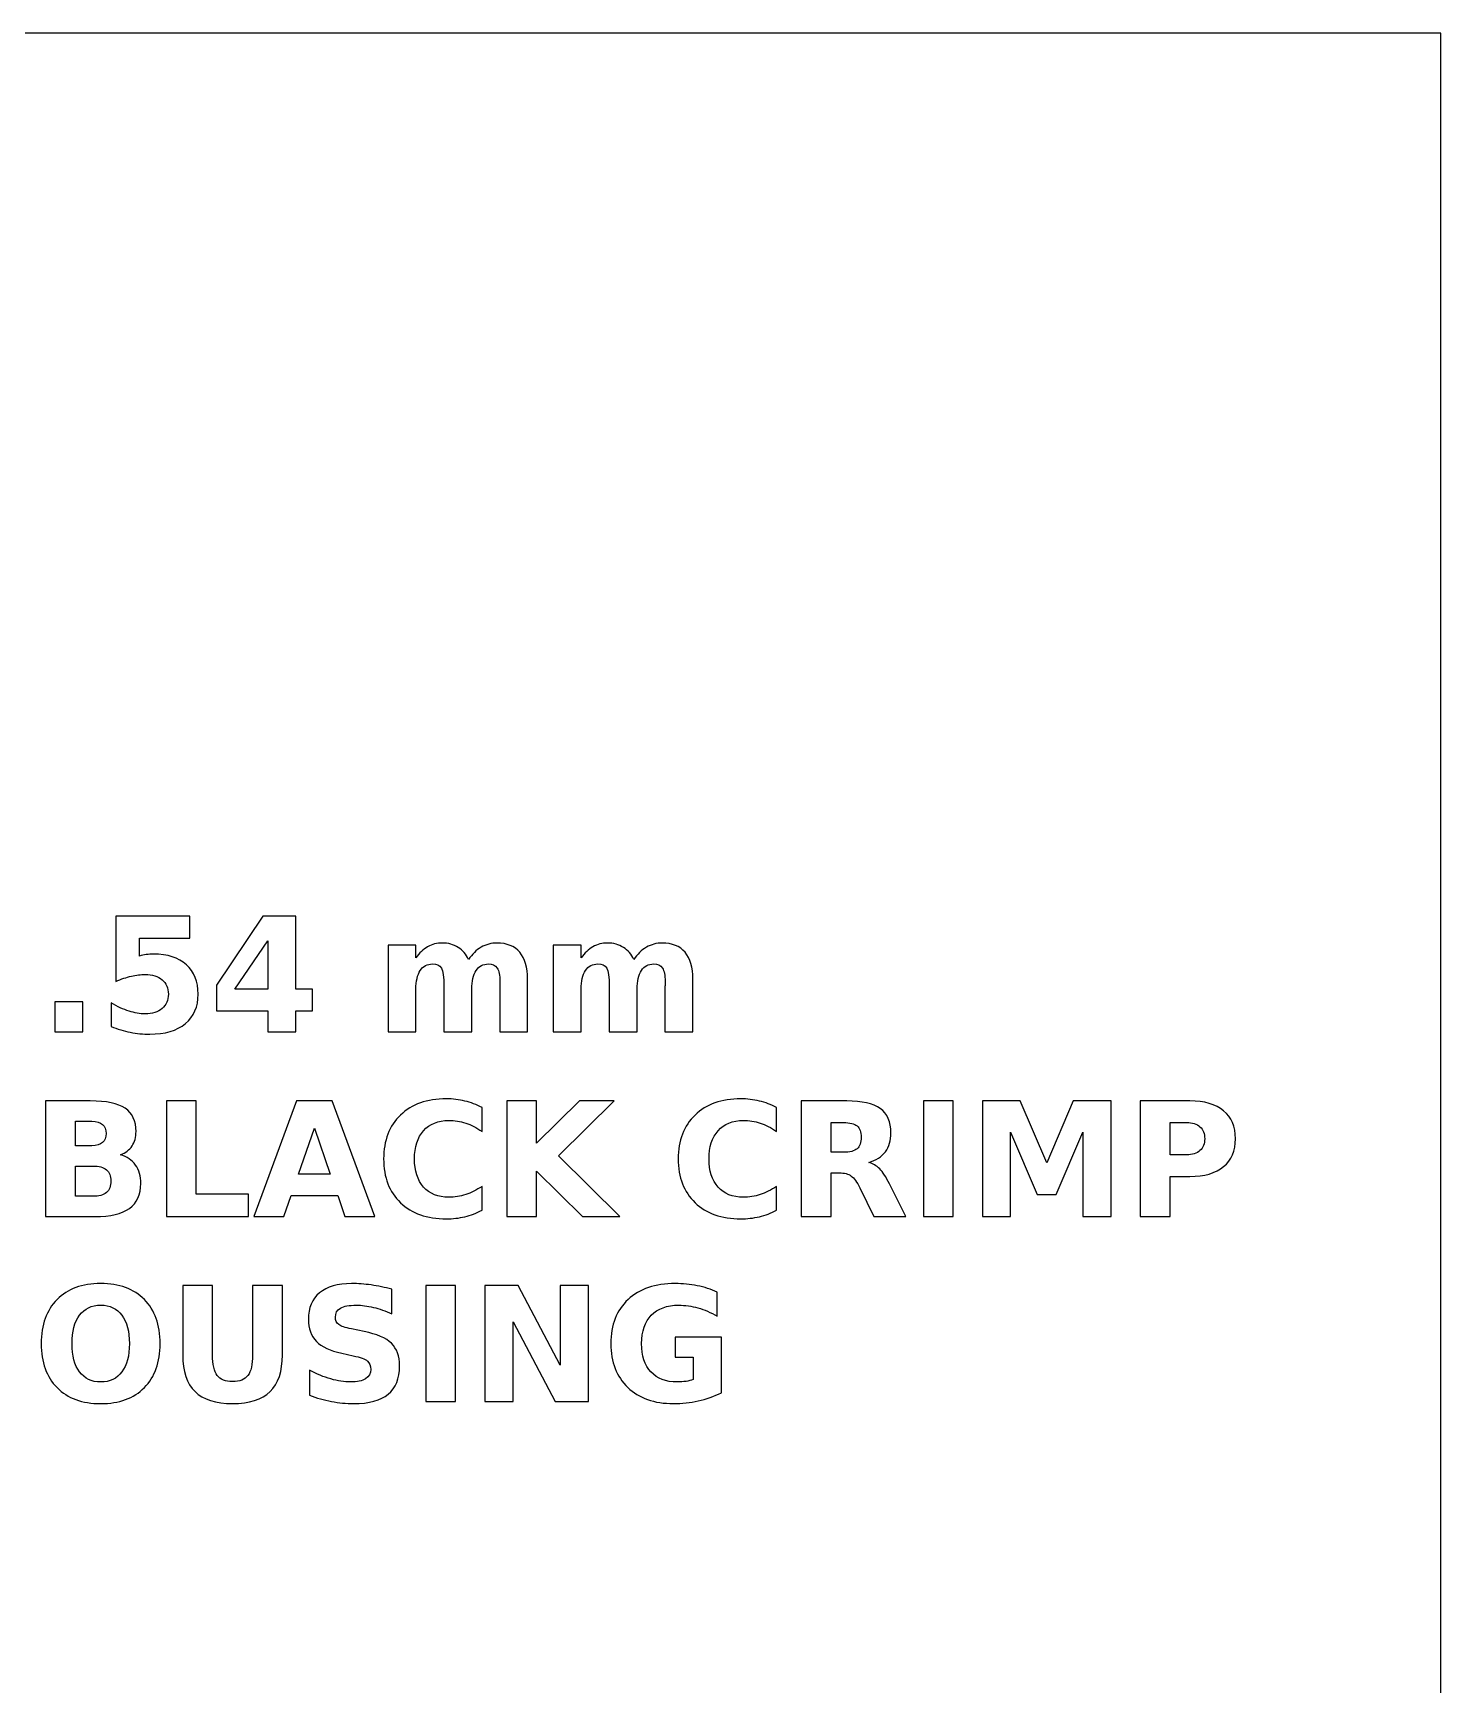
# Model space of a CAD drawing. Header units: centimetres. Extents: x -11.5 to -9.5, y -19.9 to -7.8.
# Drawn here: x -10.752 to -9.5, y -9.319 to -7.85 of the extents above; entities that cross this region are included whole.
import ezdxf

# ---------------------------------------------------------------- set-up
doc = ezdxf.new("R2010")
doc.units = ezdxf.units.CM
doc.header["$MEASUREMENT"] = 0
doc.layers.add('Layer 1', color=7, linetype='Continuous')

msp = doc.modelspace()

# ---------------------------------------------------------------- linework, layer by layer
at = {"layer": 'Layer 1', "color": 7}
msp.add_lwpolyline([(-11.5, -19.85), (-9.5, -19.85), (-9.5, -7.85), (-11.5, -7.85), (-11.5, -19.85)], close=True, dxfattribs=at)
at = {"layer": 'Layer 1', "color": 250}
for points, knots in [([(-10.67894, -8.63535), (-10.67894, -8.63535), (-10.613, -8.63535), (-10.613, -8.63535), (-10.613, -8.63535), (-10.613, -8.63535), (-10.613, -8.65485), (-10.613, -8.65485), (-10.613, -8.65485), (-10.613, -8.65485), (-10.6578, -8.65485), (-10.6578, -8.65485), (-10.6578, -8.65485), (-10.6578, -8.65485), (-10.6578, -8.67077), (-10.6578, -8.67077), (-10.6578, -8.67077), (-10.65578, -8.67023), (-10.65375, -8.66981), (-10.65171, -8.6695), (-10.65171, -8.6695), (-10.64966, -8.66919), (-10.64752, -8.66905), (-10.64533, -8.66905), (-10.64533, -8.66905), (-10.63278, -8.66905), (-10.62302, -8.67218), (-10.61603, -8.67846), (-10.61603, -8.67846), (-10.60905, -8.68472), (-10.60557, -8.69346), (-10.60557, -8.70466), (-10.60557, -8.70466), (-10.60557, -8.71578), (-10.60938, -8.72449), (-10.61697, -8.73079), (-10.61697, -8.73079), (-10.62457, -8.73707), (-10.63513, -8.74022), (-10.64863, -8.74022), (-10.64863, -8.74022), (-10.65446, -8.74022), (-10.66025, -8.73965), (-10.66596, -8.73853), (-10.66596, -8.73853), (-10.67168, -8.7374), (-10.67737, -8.7357), (-10.68301, -8.7334), (-10.68301, -8.7334), (-10.68301, -8.7334), (-10.68301, -8.71251), (-10.68301, -8.71251), (-10.68301, -8.71251), (-10.67741, -8.71574), (-10.6721, -8.71814), (-10.66707, -8.71973), (-10.66707, -8.71973), (-10.66203, -8.72136), (-10.65728, -8.72216), (-10.65284, -8.72216), (-10.65284, -8.72216), (-10.64639, -8.72216), (-10.64134, -8.72058), (-10.63764, -8.71743), (-10.63764, -8.71743), (-10.63395, -8.7143), (-10.63209, -8.71005), (-10.63209, -8.70466), (-10.63209, -8.70466), (-10.63209, -8.69925), (-10.63395, -8.69499), (-10.63764, -8.69187), (-10.63764, -8.69187), (-10.64134, -8.68874), (-10.64639, -8.68719), (-10.65284, -8.68719), (-10.65284, -8.68719), (-10.65665, -8.68719), (-10.66072, -8.68768), (-10.66502, -8.68867), (-10.66502, -8.68867), (-10.66935, -8.68965), (-10.67398, -8.69118), (-10.67894, -8.69325), (-10.67894, -8.69325), (-10.67894, -8.69325), (-10.67894, -8.63535), (-10.67894, -8.63535)], [0, 0, 0, 0, 0.0454545, 0.0454545, 0.0454545, 0.0454545, 0.0909091, 0.0909091, 0.0909091, 0.0909091, 0.1363636, 0.1363636, 0.1363636, 0.1363636, 0.1818182, 0.1818182, 0.1818182, 0.1818182, 0.2272727, 0.2272727, 0.2272727, 0.2272727, 0.2727273, 0.2727273, 0.2727273, 0.2727273, 0.3181818, 0.3181818, 0.3181818, 0.3181818, 0.3636364, 0.3636364, 0.3636364, 0.3636364, 0.4090909, 0.4090909, 0.4090909, 0.4090909, 0.4545455, 0.4545455, 0.4545455, 0.4545455, 0.5, 0.5, 0.5, 0.5, 0.5454545, 0.5454545, 0.5454545, 0.5454545, 0.5909091, 0.5909091, 0.5909091, 0.5909091, 0.6363636, 0.6363636, 0.6363636, 0.6363636, 0.6818182, 0.6818182, 0.6818182, 0.6818182, 0.7272727, 0.7272727, 0.7272727, 0.7272727, 0.7727273, 0.7727273, 0.7727273, 0.7727273, 0.8181818, 0.8181818, 0.8181818, 0.8181818, 0.8636364, 0.8636364, 0.8636364, 0.8636364, 0.9090909, 0.9090909, 0.9090909, 0.9090909, 0.9545455, 0.9545455, 0.9545455, 0.9545455, 1, 1, 1, 1]), ([(-10.54816, -8.63535), (-10.54816, -8.63535), (-10.51866, -8.63535), (-10.51866, -8.63535), (-10.51866, -8.63535), (-10.51866, -8.63535), (-10.51866, -8.70026), (-10.51866, -8.70026), (-10.51866, -8.70026), (-10.51866, -8.70026), (-10.50399, -8.70026), (-10.50399, -8.70026), (-10.50399, -8.70026), (-10.50399, -8.70026), (-10.50399, -8.71948), (-10.50399, -8.71948), (-10.50399, -8.71948), (-10.50399, -8.71948), (-10.51866, -8.71948), (-10.51866, -8.71948), (-10.51866, -8.71948), (-10.51866, -8.71948), (-10.51866, -8.73822), (-10.51866, -8.73822), (-10.51866, -8.73822), (-10.51866, -8.73822), (-10.54373, -8.73822), (-10.54373, -8.73822), (-10.54373, -8.73822), (-10.54373, -8.73822), (-10.54373, -8.71948), (-10.54373, -8.71948), (-10.54373, -8.71948), (-10.54373, -8.71948), (-10.58936, -8.71948), (-10.58936, -8.71948), (-10.58936, -8.71948), (-10.58936, -8.71948), (-10.58936, -8.69673), (-10.58936, -8.69673), (-10.58936, -8.69673), (-10.58936, -8.69673), (-10.54816, -8.63535), (-10.54816, -8.63535)], [0, 0, 0, 0, 0.0909091, 0.0909091, 0.0909091, 0.0909091, 0.1818182, 0.1818182, 0.1818182, 0.1818182, 0.2727273, 0.2727273, 0.2727273, 0.2727273, 0.3636364, 0.3636364, 0.3636364, 0.3636364, 0.4545455, 0.4545455, 0.4545455, 0.4545455, 0.5454545, 0.5454545, 0.5454545, 0.5454545, 0.6363636, 0.6363636, 0.6363636, 0.6363636, 0.7272727, 0.7272727, 0.7272727, 0.7272727, 0.8181818, 0.8181818, 0.8181818, 0.8181818, 0.9090909, 0.9090909, 0.9090909, 0.9090909, 1, 1, 1, 1]), ([(-10.54373, -8.6572), (-10.54373, -8.6572), (-10.57283, -8.70026), (-10.57283, -8.70026), (-10.57283, -8.70026), (-10.57283, -8.70026), (-10.54373, -8.70026), (-10.54373, -8.70026), (-10.54373, -8.70026), (-10.54373, -8.70026), (-10.54373, -8.6572), (-10.54373, -8.6572)], [0, 0, 0, 0, 0.3333333, 0.3333333, 0.3333333, 0.3333333, 0.6666667, 0.6666667, 0.6666667, 0.6666667, 1, 1, 1, 1]), ([(-10.36502, -8.67387), (-10.36189, -8.6691), (-10.3582, -8.66545), (-10.35389, -8.66296), (-10.35389, -8.66296), (-10.34959, -8.66044), (-10.34489, -8.6592), (-10.33974, -8.6592), (-10.33974, -8.6592), (-10.33087, -8.6592), (-10.32412, -8.66193), (-10.31949, -8.66741), (-10.31949, -8.66741), (-10.31485, -8.67286), (-10.31252, -8.68081), (-10.31252, -8.69123), (-10.31252, -8.69123), (-10.31252, -8.69123), (-10.31252, -8.73822), (-10.31252, -8.73822), (-10.31252, -8.73822), (-10.31252, -8.73822), (-10.33734, -8.73822), (-10.33734, -8.73822), (-10.33734, -8.73822), (-10.33734, -8.73822), (-10.33734, -8.69798), (-10.33734, -8.69798), (-10.33734, -8.69798), (-10.33729, -8.69739), (-10.33727, -8.69678), (-10.33724, -8.69612), (-10.33724, -8.69612), (-10.33722, -8.69549), (-10.3372, -8.69457), (-10.3372, -8.69337), (-10.3372, -8.69337), (-10.3372, -8.68791), (-10.33799, -8.68394), (-10.33962, -8.68149), (-10.33962, -8.68149), (-10.34122, -8.67902), (-10.3438, -8.6778), (-10.34738, -8.6778), (-10.34738, -8.6778), (-10.35208, -8.6778), (-10.35568, -8.67973), (-10.35824, -8.68359), (-10.35824, -8.68359), (-10.36078, -8.68744), (-10.3621, -8.69302), (-10.3622, -8.70033), (-10.3622, -8.70033), (-10.3622, -8.70033), (-10.3622, -8.73822), (-10.3622, -8.73822), (-10.3622, -8.73822), (-10.3622, -8.73822), (-10.38701, -8.73822), (-10.38701, -8.73822), (-10.38701, -8.73822), (-10.38701, -8.73822), (-10.38701, -8.69798), (-10.38701, -8.69798), (-10.38701, -8.69798), (-10.38701, -8.68944), (-10.38774, -8.68394), (-10.38922, -8.68149), (-10.38922, -8.68149), (-10.39068, -8.67902), (-10.39329, -8.6778), (-10.39705, -8.6778), (-10.39705, -8.6778), (-10.4018, -8.6778), (-10.40545, -8.67975), (-10.40801, -8.68363), (-10.40801, -8.68363), (-10.41057, -8.68751), (-10.41187, -8.69304), (-10.41187, -8.70026), (-10.41187, -8.70026), (-10.41187, -8.70026), (-10.41187, -8.73822), (-10.41187, -8.73822), (-10.41187, -8.73822), (-10.41187, -8.73822), (-10.43668, -8.73822), (-10.43668, -8.73822), (-10.43668, -8.73822), (-10.43668, -8.73822), (-10.43668, -8.66106), (-10.43668, -8.66106), (-10.43668, -8.66106), (-10.43668, -8.66106), (-10.41187, -8.66106), (-10.41187, -8.66106), (-10.41187, -8.66106), (-10.41187, -8.66106), (-10.41187, -8.67237), (-10.41187, -8.67237), (-10.41187, -8.67237), (-10.40883, -8.66799), (-10.40535, -8.66473), (-10.40142, -8.66251), (-10.40142, -8.66251), (-10.3975, -8.6603), (-10.39317, -8.6592), (-10.38844, -8.6592), (-10.38844, -8.6592), (-10.38313, -8.6592), (-10.3784, -8.66049), (-10.37433, -8.66306), (-10.37433, -8.66306), (-10.37024, -8.66564), (-10.36713, -8.66924), (-10.36502, -8.67387)], [0, 0, 0, 0, 0.0344828, 0.0344828, 0.0344828, 0.0344828, 0.0689655, 0.0689655, 0.0689655, 0.0689655, 0.1034483, 0.1034483, 0.1034483, 0.1034483, 0.137931, 0.137931, 0.137931, 0.137931, 0.1724138, 0.1724138, 0.1724138, 0.1724138, 0.2068966, 0.2068966, 0.2068966, 0.2068966, 0.2413793, 0.2413793, 0.2413793, 0.2413793, 0.2758621, 0.2758621, 0.2758621, 0.2758621, 0.3103448, 0.3103448, 0.3103448, 0.3103448, 0.3448276, 0.3448276, 0.3448276, 0.3448276, 0.3793103, 0.3793103, 0.3793103, 0.3793103, 0.4137931, 0.4137931, 0.4137931, 0.4137931, 0.4482759, 0.4482759, 0.4482759, 0.4482759, 0.4827586, 0.4827586, 0.4827586, 0.4827586, 0.5172414, 0.5172414, 0.5172414, 0.5172414, 0.5517241, 0.5517241, 0.5517241, 0.5517241, 0.5862069, 0.5862069, 0.5862069, 0.5862069, 0.6206897, 0.6206897, 0.6206897, 0.6206897, 0.6551724, 0.6551724, 0.6551724, 0.6551724, 0.6896552, 0.6896552, 0.6896552, 0.6896552, 0.7241379, 0.7241379, 0.7241379, 0.7241379, 0.7586207, 0.7586207, 0.7586207, 0.7586207, 0.7931034, 0.7931034, 0.7931034, 0.7931034, 0.8275862, 0.8275862, 0.8275862, 0.8275862, 0.862069, 0.862069, 0.862069, 0.862069, 0.8965517, 0.8965517, 0.8965517, 0.8965517, 0.9310345, 0.9310345, 0.9310345, 0.9310345, 0.9655172, 0.9655172, 0.9655172, 0.9655172, 1, 1, 1, 1]), ([(-10.21798, -8.67387), (-10.21485, -8.6691), (-10.21116, -8.66545), (-10.20685, -8.66296), (-10.20685, -8.66296), (-10.20255, -8.66044), (-10.19785, -8.6592), (-10.1927, -8.6592), (-10.1927, -8.6592), (-10.18383, -8.6592), (-10.17708, -8.66193), (-10.17245, -8.66741), (-10.17245, -8.66741), (-10.16781, -8.67286), (-10.16548, -8.68081), (-10.16548, -8.69123), (-10.16548, -8.69123), (-10.16548, -8.69123), (-10.16548, -8.73822), (-10.16548, -8.73822), (-10.16548, -8.73822), (-10.16548, -8.73822), (-10.1903, -8.73822), (-10.1903, -8.73822), (-10.1903, -8.73822), (-10.1903, -8.73822), (-10.1903, -8.69798), (-10.1903, -8.69798), (-10.1903, -8.69798), (-10.19025, -8.69739), (-10.19023, -8.69678), (-10.1902, -8.69612), (-10.1902, -8.69612), (-10.19018, -8.69549), (-10.19016, -8.69457), (-10.19016, -8.69337), (-10.19016, -8.69337), (-10.19016, -8.68791), (-10.19095, -8.68394), (-10.19258, -8.68149), (-10.19258, -8.68149), (-10.19418, -8.67902), (-10.19676, -8.6778), (-10.20034, -8.6778), (-10.20034, -8.6778), (-10.20504, -8.6778), (-10.20864, -8.67973), (-10.2112, -8.68359), (-10.2112, -8.68359), (-10.21374, -8.68744), (-10.21506, -8.69302), (-10.21516, -8.70033), (-10.21516, -8.70033), (-10.21516, -8.70033), (-10.21516, -8.73822), (-10.21516, -8.73822), (-10.21516, -8.73822), (-10.21516, -8.73822), (-10.23997, -8.73822), (-10.23997, -8.73822), (-10.23997, -8.73822), (-10.23997, -8.73822), (-10.23997, -8.69798), (-10.23997, -8.69798), (-10.23997, -8.69798), (-10.23997, -8.68944), (-10.2407, -8.68394), (-10.24218, -8.68149), (-10.24218, -8.68149), (-10.24364, -8.67902), (-10.24625, -8.6778), (-10.25001, -8.6778), (-10.25001, -8.6778), (-10.25476, -8.6778), (-10.25841, -8.67975), (-10.26097, -8.68363), (-10.26097, -8.68363), (-10.26353, -8.68751), (-10.26483, -8.69304), (-10.26483, -8.70026), (-10.26483, -8.70026), (-10.26483, -8.70026), (-10.26483, -8.73822), (-10.26483, -8.73822), (-10.26483, -8.73822), (-10.26483, -8.73822), (-10.28964, -8.73822), (-10.28964, -8.73822), (-10.28964, -8.73822), (-10.28964, -8.73822), (-10.28964, -8.66106), (-10.28964, -8.66106), (-10.28964, -8.66106), (-10.28964, -8.66106), (-10.26483, -8.66106), (-10.26483, -8.66106), (-10.26483, -8.66106), (-10.26483, -8.66106), (-10.26483, -8.67237), (-10.26483, -8.67237), (-10.26483, -8.67237), (-10.26179, -8.66799), (-10.25831, -8.66473), (-10.25438, -8.66251), (-10.25438, -8.66251), (-10.25046, -8.6603), (-10.24613, -8.6592), (-10.2414, -8.6592), (-10.2414, -8.6592), (-10.23609, -8.6592), (-10.23136, -8.66049), (-10.22729, -8.66306), (-10.22729, -8.66306), (-10.2232, -8.66564), (-10.22009, -8.66924), (-10.21798, -8.67387)], [0, 0, 0, 0, 0.0344828, 0.0344828, 0.0344828, 0.0344828, 0.0689655, 0.0689655, 0.0689655, 0.0689655, 0.1034483, 0.1034483, 0.1034483, 0.1034483, 0.137931, 0.137931, 0.137931, 0.137931, 0.1724138, 0.1724138, 0.1724138, 0.1724138, 0.2068966, 0.2068966, 0.2068966, 0.2068966, 0.2413793, 0.2413793, 0.2413793, 0.2413793, 0.2758621, 0.2758621, 0.2758621, 0.2758621, 0.3103448, 0.3103448, 0.3103448, 0.3103448, 0.3448276, 0.3448276, 0.3448276, 0.3448276, 0.3793103, 0.3793103, 0.3793103, 0.3793103, 0.4137931, 0.4137931, 0.4137931, 0.4137931, 0.4482759, 0.4482759, 0.4482759, 0.4482759, 0.4827586, 0.4827586, 0.4827586, 0.4827586, 0.5172414, 0.5172414, 0.5172414, 0.5172414, 0.5517241, 0.5517241, 0.5517241, 0.5517241, 0.5862069, 0.5862069, 0.5862069, 0.5862069, 0.6206897, 0.6206897, 0.6206897, 0.6206897, 0.6551724, 0.6551724, 0.6551724, 0.6551724, 0.6896552, 0.6896552, 0.6896552, 0.6896552, 0.7241379, 0.7241379, 0.7241379, 0.7241379, 0.7586207, 0.7586207, 0.7586207, 0.7586207, 0.7931034, 0.7931034, 0.7931034, 0.7931034, 0.8275862, 0.8275862, 0.8275862, 0.8275862, 0.862069, 0.862069, 0.862069, 0.862069, 0.8965517, 0.8965517, 0.8965517, 0.8965517, 0.9310345, 0.9310345, 0.9310345, 0.9310345, 0.9655172, 0.9655172, 0.9655172, 0.9655172, 1, 1, 1, 1]), ([(-10.73311, -8.71155), (-10.73311, -8.71155), (-10.70829, -8.71155), (-10.70829, -8.71155), (-10.70829, -8.71155), (-10.70829, -8.71155), (-10.70829, -8.73822), (-10.70829, -8.73822), (-10.70829, -8.73822), (-10.70829, -8.73822), (-10.73311, -8.73822), (-10.73311, -8.73822), (-10.73311, -8.73822), (-10.73311, -8.73822), (-10.73311, -8.71155), (-10.73311, -8.71155)], [0, 0, 0, 0, 0.25, 0.25, 0.25, 0.25, 0.5, 0.5, 0.5, 0.5, 0.75, 0.75, 0.75, 0.75, 1, 1, 1, 1]), ([(-10.35308, -8.89683), (-10.35794, -8.89934), (-10.36302, -8.90125), (-10.36832, -8.90254), (-10.36832, -8.90254), (-10.37358, -8.90383), (-10.37911, -8.90447), (-10.38485, -8.90447), (-10.38485, -8.90447), (-10.40197, -8.90447), (-10.41554, -8.89967), (-10.42556, -8.8901), (-10.42556, -8.8901), (-10.43558, -8.88053), (-10.44059, -8.86755), (-10.44059, -8.85113), (-10.44059, -8.85113), (-10.44059, -8.83469), (-10.43558, -8.82168), (-10.42556, -8.81211), (-10.42556, -8.81211), (-10.41554, -8.80254), (-10.40197, -8.79774), (-10.38485, -8.79774), (-10.38485, -8.79774), (-10.37911, -8.79774), (-10.37358, -8.79838), (-10.36832, -8.79967), (-10.36832, -8.79967), (-10.36302, -8.80096), (-10.35794, -8.80287), (-10.35308, -8.80539), (-10.35308, -8.80539), (-10.35308, -8.80539), (-10.35308, -8.82667), (-10.35308, -8.82667), (-10.35308, -8.82667), (-10.35799, -8.82331), (-10.36284, -8.82086), (-10.36761, -8.81931), (-10.36761, -8.81931), (-10.37238, -8.81773), (-10.37742, -8.81696), (-10.38271, -8.81696), (-10.38271, -8.81696), (-10.39216, -8.81696), (-10.39962, -8.81999), (-10.40503, -8.82606), (-10.40503, -8.82606), (-10.41046, -8.83213), (-10.41317, -8.84048), (-10.41317, -8.85113), (-10.41317, -8.85113), (-10.41317, -8.86176), (-10.41046, -8.87009), (-10.40503, -8.87615), (-10.40503, -8.87615), (-10.39962, -8.88222), (-10.39216, -8.88525), (-10.38271, -8.88525), (-10.38271, -8.88525), (-10.37742, -8.88525), (-10.37238, -8.88448), (-10.36761, -8.8829), (-10.36761, -8.8829), (-10.36284, -8.88135), (-10.35799, -8.8789), (-10.35308, -8.87554), (-10.35308, -8.87554), (-10.35308, -8.87554), (-10.35308, -8.89683), (-10.35308, -8.89683)], [0, 0, 0, 0, 0.0555556, 0.0555556, 0.0555556, 0.0555556, 0.1111111, 0.1111111, 0.1111111, 0.1111111, 0.1666667, 0.1666667, 0.1666667, 0.1666667, 0.2222222, 0.2222222, 0.2222222, 0.2222222, 0.2777778, 0.2777778, 0.2777778, 0.2777778, 0.3333333, 0.3333333, 0.3333333, 0.3333333, 0.3888889, 0.3888889, 0.3888889, 0.3888889, 0.4444444, 0.4444444, 0.4444444, 0.4444444, 0.5, 0.5, 0.5, 0.5, 0.5555556, 0.5555556, 0.5555556, 0.5555556, 0.6111111, 0.6111111, 0.6111111, 0.6111111, 0.6666667, 0.6666667, 0.6666667, 0.6666667, 0.7222222, 0.7222222, 0.7222222, 0.7222222, 0.7777778, 0.7777778, 0.7777778, 0.7777778, 0.8333333, 0.8333333, 0.8333333, 0.8333333, 0.8888889, 0.8888889, 0.8888889, 0.8888889, 0.9444444, 0.9444444, 0.9444444, 0.9444444, 1, 1, 1, 1]), ([(-10.09106, -8.89683), (-10.09592, -8.89934), (-10.101, -8.90125), (-10.1063, -8.90254), (-10.1063, -8.90254), (-10.11156, -8.90383), (-10.11709, -8.90447), (-10.12283, -8.90447), (-10.12283, -8.90447), (-10.13995, -8.90447), (-10.15352, -8.89967), (-10.16354, -8.8901), (-10.16354, -8.8901), (-10.17356, -8.88053), (-10.17857, -8.86755), (-10.17857, -8.85113), (-10.17857, -8.85113), (-10.17857, -8.83469), (-10.17356, -8.82168), (-10.16354, -8.81211), (-10.16354, -8.81211), (-10.15352, -8.80254), (-10.13995, -8.79774), (-10.12283, -8.79774), (-10.12283, -8.79774), (-10.11709, -8.79774), (-10.11156, -8.79838), (-10.1063, -8.79967), (-10.1063, -8.79967), (-10.101, -8.80096), (-10.09592, -8.80287), (-10.09106, -8.80539), (-10.09106, -8.80539), (-10.09106, -8.80539), (-10.09106, -8.82667), (-10.09106, -8.82667), (-10.09106, -8.82667), (-10.09597, -8.82331), (-10.10082, -8.82086), (-10.10559, -8.81931), (-10.10559, -8.81931), (-10.11036, -8.81773), (-10.1154, -8.81696), (-10.12069, -8.81696), (-10.12069, -8.81696), (-10.13014, -8.81696), (-10.1376, -8.81999), (-10.14301, -8.82606), (-10.14301, -8.82606), (-10.14844, -8.83213), (-10.15115, -8.84048), (-10.15115, -8.85113), (-10.15115, -8.85113), (-10.15115, -8.86176), (-10.14844, -8.87009), (-10.14301, -8.87615), (-10.14301, -8.87615), (-10.1376, -8.88222), (-10.13014, -8.88525), (-10.12069, -8.88525), (-10.12069, -8.88525), (-10.1154, -8.88525), (-10.11036, -8.88448), (-10.10559, -8.8829), (-10.10559, -8.8829), (-10.10082, -8.88135), (-10.09597, -8.8789), (-10.09106, -8.87554), (-10.09106, -8.87554), (-10.09106, -8.87554), (-10.09106, -8.89683), (-10.09106, -8.89683)], [0, 0, 0, 0, 0.0555556, 0.0555556, 0.0555556, 0.0555556, 0.1111111, 0.1111111, 0.1111111, 0.1111111, 0.1666667, 0.1666667, 0.1666667, 0.1666667, 0.2222222, 0.2222222, 0.2222222, 0.2222222, 0.2777778, 0.2777778, 0.2777778, 0.2777778, 0.3333333, 0.3333333, 0.3333333, 0.3333333, 0.3888889, 0.3888889, 0.3888889, 0.3888889, 0.4444444, 0.4444444, 0.4444444, 0.4444444, 0.5, 0.5, 0.5, 0.5, 0.5555556, 0.5555556, 0.5555556, 0.5555556, 0.6111111, 0.6111111, 0.6111111, 0.6111111, 0.6666667, 0.6666667, 0.6666667, 0.6666667, 0.7222222, 0.7222222, 0.7222222, 0.7222222, 0.7777778, 0.7777778, 0.7777778, 0.7777778, 0.8333333, 0.8333333, 0.8333333, 0.8333333, 0.8888889, 0.8888889, 0.8888889, 0.8888889, 0.9444444, 0.9444444, 0.9444444, 0.9444444, 1, 1, 1, 1]), ([(-10.67457, -8.84741), (-10.66888, -8.84906), (-10.66446, -8.85212), (-10.66133, -8.85659), (-10.66133, -8.85659), (-10.6582, -8.86103), (-10.65665, -8.86651), (-10.65665, -8.87298), (-10.65665, -8.87298), (-10.65665, -8.8829), (-10.66002, -8.89029), (-10.66672, -8.89516), (-10.66672, -8.89516), (-10.67342, -8.90002), (-10.68363, -8.90247), (-10.69732, -8.90247), (-10.69732, -8.90247), (-10.69732, -8.90247), (-10.74134, -8.90247), (-10.74134, -8.90247), (-10.74134, -8.90247), (-10.74134, -8.90247), (-10.74134, -8.7996), (-10.74134, -8.7996), (-10.74134, -8.7996), (-10.74134, -8.7996), (-10.70152, -8.7996), (-10.70152, -8.7996), (-10.70152, -8.7996), (-10.68723, -8.7996), (-10.67688, -8.80176), (-10.67048, -8.80607), (-10.67048, -8.80607), (-10.66406, -8.8104), (-10.66086, -8.81731), (-10.66086, -8.82681), (-10.66086, -8.82681), (-10.66086, -8.83182), (-10.66204, -8.83608), (-10.66437, -8.83961), (-10.66437, -8.83961), (-10.66672, -8.84311), (-10.6701, -8.84572), (-10.67457, -8.84741)], [0, 0, 0, 0, 0.0909091, 0.0909091, 0.0909091, 0.0909091, 0.1818182, 0.1818182, 0.1818182, 0.1818182, 0.2727273, 0.2727273, 0.2727273, 0.2727273, 0.3636364, 0.3636364, 0.3636364, 0.3636364, 0.4545455, 0.4545455, 0.4545455, 0.4545455, 0.5454545, 0.5454545, 0.5454545, 0.5454545, 0.6363636, 0.6363636, 0.6363636, 0.6363636, 0.7272727, 0.7272727, 0.7272727, 0.7272727, 0.8181818, 0.8181818, 0.8181818, 0.8181818, 0.9090909, 0.9090909, 0.9090909, 0.9090909, 1, 1, 1, 1]), ([(-10.63379, -8.7996), (-10.63379, -8.7996), (-10.60726, -8.7996), (-10.60726, -8.7996), (-10.60726, -8.7996), (-10.60726, -8.7996), (-10.60726, -8.88241), (-10.60726, -8.88241), (-10.60726, -8.88241), (-10.60726, -8.88241), (-10.5607, -8.88241), (-10.5607, -8.88241), (-10.5607, -8.88241), (-10.5607, -8.88241), (-10.5607, -8.90247), (-10.5607, -8.90247), (-10.5607, -8.90247), (-10.5607, -8.90247), (-10.63379, -8.90247), (-10.63379, -8.90247), (-10.63379, -8.90247), (-10.63379, -8.90247), (-10.63379, -8.7996), (-10.63379, -8.7996)], [0, 0, 0, 0, 0.1666667, 0.1666667, 0.1666667, 0.1666667, 0.3333333, 0.3333333, 0.3333333, 0.3333333, 0.5, 0.5, 0.5, 0.5, 0.6666667, 0.6666667, 0.6666667, 0.6666667, 0.8333333, 0.8333333, 0.8333333, 0.8333333, 1, 1, 1, 1]), ([(-10.48146, -8.88375), (-10.48146, -8.88375), (-10.52295, -8.88375), (-10.52295, -8.88375), (-10.52295, -8.88375), (-10.52295, -8.88375), (-10.52949, -8.90247), (-10.52949, -8.90247), (-10.52949, -8.90247), (-10.52949, -8.90247), (-10.55616, -8.90247), (-10.55616, -8.90247), (-10.55616, -8.90247), (-10.55616, -8.90247), (-10.51806, -8.7996), (-10.51806, -8.7996), (-10.51806, -8.7996), (-10.51806, -8.7996), (-10.48643, -8.7996), (-10.48643, -8.7996), (-10.48643, -8.7996), (-10.48643, -8.7996), (-10.44833, -8.90247), (-10.44833, -8.90247), (-10.44833, -8.90247), (-10.44833, -8.90247), (-10.475, -8.90247), (-10.475, -8.90247), (-10.475, -8.90247), (-10.475, -8.90247), (-10.48146, -8.88375), (-10.48146, -8.88375)], [0, 0, 0, 0, 0.125, 0.125, 0.125, 0.125, 0.25, 0.25, 0.25, 0.25, 0.375, 0.375, 0.375, 0.375, 0.5, 0.5, 0.5, 0.5, 0.625, 0.625, 0.625, 0.625, 0.75, 0.75, 0.75, 0.75, 0.875, 0.875, 0.875, 0.875, 1, 1, 1, 1]), ([(-10.33111, -8.7996), (-10.33111, -8.7996), (-10.30458, -8.7996), (-10.30458, -8.7996), (-10.30458, -8.7996), (-10.30458, -8.7996), (-10.30458, -8.83716), (-10.30458, -8.83716), (-10.30458, -8.83716), (-10.30458, -8.83716), (-10.26634, -8.7996), (-10.26634, -8.7996), (-10.26634, -8.7996), (-10.26634, -8.7996), (-10.23556, -8.7996), (-10.23556, -8.7996), (-10.23556, -8.7996), (-10.23556, -8.7996), (-10.28509, -8.84831), (-10.28509, -8.84831), (-10.28509, -8.84831), (-10.28509, -8.84831), (-10.23045, -8.90247), (-10.23045, -8.90247), (-10.23045, -8.90247), (-10.23045, -8.90247), (-10.26366, -8.90247), (-10.26366, -8.90247), (-10.26366, -8.90247), (-10.26366, -8.90247), (-10.30458, -8.86195), (-10.30458, -8.86195), (-10.30458, -8.86195), (-10.30458, -8.86195), (-10.30458, -8.90247), (-10.30458, -8.90247), (-10.30458, -8.90247), (-10.30458, -8.90247), (-10.33111, -8.90247), (-10.33111, -8.90247), (-10.33111, -8.90247), (-10.33111, -8.90247), (-10.33111, -8.7996), (-10.33111, -8.7996)], [0, 0, 0, 0, 0.0909091, 0.0909091, 0.0909091, 0.0909091, 0.1818182, 0.1818182, 0.1818182, 0.1818182, 0.2727273, 0.2727273, 0.2727273, 0.2727273, 0.3636364, 0.3636364, 0.3636364, 0.3636364, 0.4545455, 0.4545455, 0.4545455, 0.4545455, 0.5454545, 0.5454545, 0.5454545, 0.5454545, 0.6363636, 0.6363636, 0.6363636, 0.6363636, 0.7272727, 0.7272727, 0.7272727, 0.7272727, 0.8181818, 0.8181818, 0.8181818, 0.8181818, 0.9090909, 0.9090909, 0.9090909, 0.9090909, 1, 1, 1, 1]), ([(-10.04256, -8.86355), (-10.04256, -8.86355), (-10.04256, -8.90247), (-10.04256, -8.90247), (-10.04256, -8.90247), (-10.04256, -8.90247), (-10.06909, -8.90247), (-10.06909, -8.90247), (-10.06909, -8.90247), (-10.06909, -8.90247), (-10.06909, -8.7996), (-10.06909, -8.7996), (-10.06909, -8.7996), (-10.06909, -8.7996), (-10.02857, -8.7996), (-10.02857, -8.7996), (-10.02857, -8.7996), (-10.01502, -8.7996), (-10.00507, -8.80188), (-9.99877, -8.80642), (-9.99877, -8.80642), (-9.99245, -8.81096), (-9.98929, -8.81816), (-9.98929, -8.82799), (-9.98929, -8.82799), (-9.98929, -8.83478), (-9.99094, -8.84038), (-9.99421, -8.84473), (-9.99421, -8.84473), (-9.9975, -8.84911), (-10.00246, -8.85233), (-10.00907, -8.85438), (-10.00907, -8.85438), (-10.00545, -8.85522), (-10.00218, -8.85708), (-9.99931, -8.86), (-9.99931, -8.86), (-9.99644, -8.86291), (-9.99355, -8.86733), (-9.99061, -8.87326), (-9.99061, -8.87326), (-9.99061, -8.87326), (-9.97619, -8.90247), (-9.97619, -8.90247), (-9.97619, -8.90247), (-9.97619, -8.90247), (-10.00446, -8.90247), (-10.00446, -8.90247), (-10.00446, -8.90247), (-10.00446, -8.90247), (-10.017, -8.87691), (-10.017, -8.87691), (-10.017, -8.87691), (-10.01951, -8.87178), (-10.02208, -8.86825), (-10.02469, -8.86637), (-10.02469, -8.86637), (-10.02728, -8.86449), (-10.03073, -8.86355), (-10.03506, -8.86355), (-10.03506, -8.86355), (-10.03506, -8.86355), (-10.04256, -8.86355), (-10.04256, -8.86355)], [0, 0, 0, 0, 0.0625, 0.0625, 0.0625, 0.0625, 0.125, 0.125, 0.125, 0.125, 0.1875, 0.1875, 0.1875, 0.1875, 0.25, 0.25, 0.25, 0.25, 0.3125, 0.3125, 0.3125, 0.3125, 0.375, 0.375, 0.375, 0.375, 0.4375, 0.4375, 0.4375, 0.4375, 0.5, 0.5, 0.5, 0.5, 0.5625, 0.5625, 0.5625, 0.5625, 0.625, 0.625, 0.625, 0.625, 0.6875, 0.6875, 0.6875, 0.6875, 0.75, 0.75, 0.75, 0.75, 0.8125, 0.8125, 0.8125, 0.8125, 0.875, 0.875, 0.875, 0.875, 0.9375, 0.9375, 0.9375, 0.9375, 1, 1, 1, 1]), ([(-9.96044, -8.7996), (-9.96044, -8.7996), (-9.93391, -8.7996), (-9.93391, -8.7996), (-9.93391, -8.7996), (-9.93391, -8.7996), (-9.93391, -8.90247), (-9.93391, -8.90247), (-9.93391, -8.90247), (-9.93391, -8.90247), (-9.96044, -8.90247), (-9.96044, -8.90247), (-9.96044, -8.90247), (-9.96044, -8.90247), (-9.96044, -8.7996), (-9.96044, -8.7996)], [0, 0, 0, 0, 0.25, 0.25, 0.25, 0.25, 0.5, 0.5, 0.5, 0.5, 0.75, 0.75, 0.75, 0.75, 1, 1, 1, 1]), ([(-9.90795, -8.7996), (-9.90795, -8.7996), (-9.8742, -8.7996), (-9.8742, -8.7996), (-9.8742, -8.7996), (-9.8742, -8.7996), (-9.85075, -8.85466), (-9.85075, -8.85466), (-9.85075, -8.85466), (-9.85075, -8.85466), (-9.82719, -8.7996), (-9.82719, -8.7996), (-9.82719, -8.7996), (-9.82719, -8.7996), (-9.79351, -8.7996), (-9.79351, -8.7996), (-9.79351, -8.7996), (-9.79351, -8.7996), (-9.79351, -8.90247), (-9.79351, -8.90247), (-9.79351, -8.90247), (-9.79351, -8.90247), (-9.81858, -8.90247), (-9.81858, -8.90247), (-9.81858, -8.90247), (-9.81858, -8.90247), (-9.81858, -8.82723), (-9.81858, -8.82723), (-9.81858, -8.82723), (-9.81858, -8.82723), (-9.84229, -8.88269), (-9.84229, -8.88269), (-9.84229, -8.88269), (-9.84229, -8.88269), (-9.8591, -8.88269), (-9.8591, -8.88269), (-9.8591, -8.88269), (-9.8591, -8.88269), (-9.88281, -8.82723), (-9.88281, -8.82723), (-9.88281, -8.82723), (-9.88281, -8.82723), (-9.88281, -8.90247), (-9.88281, -8.90247), (-9.88281, -8.90247), (-9.88281, -8.90247), (-9.90795, -8.90247), (-9.90795, -8.90247), (-9.90795, -8.90247), (-9.90795, -8.90247), (-9.90795, -8.7996), (-9.90795, -8.7996)], [0, 0, 0, 0, 0.0769231, 0.0769231, 0.0769231, 0.0769231, 0.1538462, 0.1538462, 0.1538462, 0.1538462, 0.2307692, 0.2307692, 0.2307692, 0.2307692, 0.3076923, 0.3076923, 0.3076923, 0.3076923, 0.3846154, 0.3846154, 0.3846154, 0.3846154, 0.4615385, 0.4615385, 0.4615385, 0.4615385, 0.5384615, 0.5384615, 0.5384615, 0.5384615, 0.6153846, 0.6153846, 0.6153846, 0.6153846, 0.6923077, 0.6923077, 0.6923077, 0.6923077, 0.7692308, 0.7692308, 0.7692308, 0.7692308, 0.8461538, 0.8461538, 0.8461538, 0.8461538, 0.9230769, 0.9230769, 0.9230769, 0.9230769, 1, 1, 1, 1]), ([(-9.76752, -8.7996), (-9.76752, -8.7996), (-9.7235, -8.7996), (-9.7235, -8.7996), (-9.7235, -8.7996), (-9.7104, -8.7996), (-9.70035, -8.80252), (-9.69334, -8.80833), (-9.69334, -8.80833), (-9.68634, -8.81414), (-9.68283, -8.82241), (-9.68283, -8.83316), (-9.68283, -8.83316), (-9.68283, -8.84393), (-9.68634, -8.85223), (-9.69334, -8.85804), (-9.69334, -8.85804), (-9.70035, -8.86385), (-9.7104, -8.86677), (-9.7235, -8.86677), (-9.7235, -8.86677), (-9.7235, -8.86677), (-9.74099, -8.86677), (-9.74099, -8.86677), (-9.74099, -8.86677), (-9.74099, -8.86677), (-9.74099, -8.90247), (-9.74099, -8.90247), (-9.74099, -8.90247), (-9.74099, -8.90247), (-9.76752, -8.90247), (-9.76752, -8.90247), (-9.76752, -8.90247), (-9.76752, -8.90247), (-9.76752, -8.7996), (-9.76752, -8.7996)], [0, 0, 0, 0, 0.1111111, 0.1111111, 0.1111111, 0.1111111, 0.2222222, 0.2222222, 0.2222222, 0.2222222, 0.3333333, 0.3333333, 0.3333333, 0.3333333, 0.4444444, 0.4444444, 0.4444444, 0.4444444, 0.5555556, 0.5555556, 0.5555556, 0.5555556, 0.6666667, 0.6666667, 0.6666667, 0.6666667, 0.7777778, 0.7777778, 0.7777778, 0.7777778, 0.8888889, 0.8888889, 0.8888889, 0.8888889, 1, 1, 1, 1]), ([(-10.70014, -8.83942), (-10.69595, -8.83942), (-10.69278, -8.8385), (-10.69064, -8.83667), (-10.69064, -8.83667), (-10.68847, -8.83483), (-10.68739, -8.83213), (-10.68739, -8.82853), (-10.68739, -8.82853), (-10.68739, -8.825), (-10.68847, -8.82232), (-10.69064, -8.82046), (-10.69064, -8.82046), (-10.69278, -8.8186), (-10.69595, -8.81766), (-10.70014, -8.81766), (-10.70014, -8.81766), (-10.70014, -8.81766), (-10.71481, -8.81766), (-10.71481, -8.81766), (-10.71481, -8.81766), (-10.71481, -8.81766), (-10.71481, -8.83942), (-10.71481, -8.83942), (-10.71481, -8.83942), (-10.71481, -8.83942), (-10.70014, -8.83942), (-10.70014, -8.83942)], [0, 0, 0, 0, 0.1428571, 0.1428571, 0.1428571, 0.1428571, 0.2857143, 0.2857143, 0.2857143, 0.2857143, 0.4285714, 0.4285714, 0.4285714, 0.4285714, 0.5714286, 0.5714286, 0.5714286, 0.5714286, 0.7142857, 0.7142857, 0.7142857, 0.7142857, 0.8571429, 0.8571429, 0.8571429, 0.8571429, 1, 1, 1, 1]), ([(-10.51634, -8.86465), (-10.51634, -8.86465), (-10.48814, -8.86465), (-10.48814, -8.86465), (-10.48814, -8.86465), (-10.48814, -8.86465), (-10.50221, -8.82373), (-10.50221, -8.82373), (-10.50221, -8.82373), (-10.50221, -8.82373), (-10.51634, -8.86465), (-10.51634, -8.86465)], [0, 0, 0, 0, 0.3333333, 0.3333333, 0.3333333, 0.3333333, 0.6666667, 0.6666667, 0.6666667, 0.6666667, 1, 1, 1, 1]), ([(-10.03139, -8.84523), (-10.02584, -8.84523), (-10.02184, -8.84419), (-10.01944, -8.84212), (-10.01944, -8.84212), (-10.01702, -8.84005), (-10.01582, -8.83664), (-10.01582, -8.83191), (-10.01582, -8.83191), (-10.01582, -8.82723), (-10.01702, -8.82387), (-10.01944, -8.82185), (-10.01944, -8.82185), (-10.02184, -8.81983), (-10.02584, -8.81882), (-10.03139, -8.81882), (-10.03139, -8.81882), (-10.03139, -8.81882), (-10.04256, -8.81882), (-10.04256, -8.81882), (-10.04256, -8.81882), (-10.04256, -8.81882), (-10.04256, -8.84523), (-10.04256, -8.84523), (-10.04256, -8.84523), (-10.04256, -8.84523), (-10.03139, -8.84523), (-10.03139, -8.84523)], [0, 0, 0, 0, 0.1428571, 0.1428571, 0.1428571, 0.1428571, 0.2857143, 0.2857143, 0.2857143, 0.2857143, 0.4285714, 0.4285714, 0.4285714, 0.4285714, 0.5714286, 0.5714286, 0.5714286, 0.5714286, 0.7142857, 0.7142857, 0.7142857, 0.7142857, 0.8571429, 0.8571429, 0.8571429, 0.8571429, 1, 1, 1, 1]), ([(-9.74099, -8.81882), (-9.74099, -8.81882), (-9.74099, -8.84755), (-9.74099, -8.84755), (-9.74099, -8.84755), (-9.74099, -8.84755), (-9.72632, -8.84755), (-9.72632, -8.84755), (-9.72632, -8.84755), (-9.72117, -8.84755), (-9.71719, -8.84631), (-9.71439, -8.84379), (-9.71439, -8.84379), (-9.71159, -8.8413), (-9.71018, -8.83775), (-9.71018, -8.83316), (-9.71018, -8.83316), (-9.71018, -8.82855), (-9.71159, -8.82502), (-9.71439, -8.82253), (-9.71439, -8.82253), (-9.71719, -8.82006), (-9.72117, -8.81882), (-9.72632, -8.81882), (-9.72632, -8.81882), (-9.72632, -8.81882), (-9.74099, -8.81882), (-9.74099, -8.81882)], [0, 0, 0, 0, 0.1428571, 0.1428571, 0.1428571, 0.1428571, 0.2857143, 0.2857143, 0.2857143, 0.2857143, 0.4285714, 0.4285714, 0.4285714, 0.4285714, 0.5714286, 0.5714286, 0.5714286, 0.5714286, 0.7142857, 0.7142857, 0.7142857, 0.7142857, 0.8571429, 0.8571429, 0.8571429, 0.8571429, 1, 1, 1, 1]), ([(-10.69924, -8.88441), (-10.6939, -8.88441), (-10.68991, -8.88328), (-10.6872, -8.88104), (-10.6872, -8.88104), (-10.68452, -8.87879), (-10.68318, -8.87538), (-10.68318, -8.87084), (-10.68318, -8.87084), (-10.68318, -8.86639), (-10.68452, -8.86305), (-10.68718, -8.86082), (-10.68718, -8.86082), (-10.68984, -8.85858), (-10.69386, -8.85748), (-10.69924, -8.85748), (-10.69924, -8.85748), (-10.69924, -8.85748), (-10.71481, -8.85748), (-10.71481, -8.85748), (-10.71481, -8.85748), (-10.71481, -8.85748), (-10.71481, -8.88441), (-10.71481, -8.88441), (-10.71481, -8.88441), (-10.71481, -8.88441), (-10.69924, -8.88441), (-10.69924, -8.88441)], [0, 0, 0, 0, 0.1428571, 0.1428571, 0.1428571, 0.1428571, 0.2857143, 0.2857143, 0.2857143, 0.2857143, 0.4285714, 0.4285714, 0.4285714, 0.4285714, 0.5714286, 0.5714286, 0.5714286, 0.5714286, 0.7142857, 0.7142857, 0.7142857, 0.7142857, 0.8571429, 0.8571429, 0.8571429, 0.8571429, 1, 1, 1, 1]), ([(-10.6923, -8.96199), (-10.67577, -8.96199), (-10.66281, -8.96672), (-10.65345, -8.9762), (-10.65345, -8.9762), (-10.64407, -8.98565), (-10.63939, -8.9987), (-10.63939, -9.01538), (-10.63939, -9.01538), (-10.63939, -9.03201), (-10.64407, -9.04506), (-10.65345, -9.05451), (-10.65345, -9.05451), (-10.66281, -9.06399), (-10.67577, -9.06872), (-10.6923, -9.06872), (-10.6923, -9.06872), (-10.70879, -9.06872), (-10.72172, -9.06399), (-10.73113, -9.05451), (-10.73113, -9.05451), (-10.74051, -9.04506), (-10.74522, -9.03201), (-10.74522, -9.01538), (-10.74522, -9.01538), (-10.74522, -8.9987), (-10.74051, -8.98565), (-10.73113, -8.9762), (-10.73113, -8.9762), (-10.72172, -8.96672), (-10.70879, -8.96199), (-10.6923, -8.96199)], [0, 0, 0, 0, 0.125, 0.125, 0.125, 0.125, 0.25, 0.25, 0.25, 0.25, 0.375, 0.375, 0.375, 0.375, 0.5, 0.5, 0.5, 0.5, 0.625, 0.625, 0.625, 0.625, 0.75, 0.75, 0.75, 0.75, 0.875, 0.875, 0.875, 0.875, 1, 1, 1, 1]), ([(-10.61932, -8.96385), (-10.61932, -8.96385), (-10.59279, -8.96385), (-10.59279, -8.96385), (-10.59279, -8.96385), (-10.59279, -8.96385), (-10.59279, -9.02552), (-10.59279, -9.02552), (-10.59279, -9.02552), (-10.59279, -9.03401), (-10.59141, -9.0401), (-10.58863, -9.04374), (-10.58863, -9.04374), (-10.58585, -9.04739), (-10.58132, -9.04922), (-10.57501, -9.04922), (-10.57501, -9.04922), (-10.56866, -9.04922), (-10.5641, -9.04739), (-10.56133, -9.04374), (-10.56133, -9.04374), (-10.55855, -9.0401), (-10.55716, -9.03401), (-10.55716, -9.02552), (-10.55716, -9.02552), (-10.55716, -9.02552), (-10.55716, -8.96385), (-10.55716, -8.96385), (-10.55716, -8.96385), (-10.55716, -8.96385), (-10.53063, -8.96385), (-10.53063, -8.96385), (-10.53063, -8.96385), (-10.53063, -8.96385), (-10.53063, -9.02552), (-10.53063, -9.02552), (-10.53063, -9.02552), (-10.53063, -9.04007), (-10.53428, -9.05092), (-10.54159, -9.05804), (-10.54159, -9.05804), (-10.54888, -9.06517), (-10.56003, -9.06872), (-10.57501, -9.06872), (-10.57501, -9.06872), (-10.58995, -9.06872), (-10.60107, -9.06517), (-10.60836, -9.05804), (-10.60836, -9.05804), (-10.61568, -9.05092), (-10.61932, -9.04007), (-10.61932, -9.02552), (-10.61932, -9.02552), (-10.61932, -9.02552), (-10.61932, -8.96385), (-10.61932, -8.96385)], [0, 0, 0, 0, 0.0714286, 0.0714286, 0.0714286, 0.0714286, 0.1428571, 0.1428571, 0.1428571, 0.1428571, 0.2142857, 0.2142857, 0.2142857, 0.2142857, 0.2857143, 0.2857143, 0.2857143, 0.2857143, 0.3571429, 0.3571429, 0.3571429, 0.3571429, 0.4285714, 0.4285714, 0.4285714, 0.4285714, 0.5, 0.5, 0.5, 0.5, 0.5714286, 0.5714286, 0.5714286, 0.5714286, 0.6428571, 0.6428571, 0.6428571, 0.6428571, 0.7142857, 0.7142857, 0.7142857, 0.7142857, 0.7857143, 0.7857143, 0.7857143, 0.7857143, 0.8571429, 0.8571429, 0.8571429, 0.8571429, 0.9285714, 0.9285714, 0.9285714, 0.9285714, 1, 1, 1, 1]), ([(-10.43315, -8.9671), (-10.43315, -8.9671), (-10.43315, -8.98885), (-10.43315, -8.98885), (-10.43315, -8.98885), (-10.4388, -8.98633), (-10.44432, -8.98443), (-10.44968, -8.98314), (-10.44968, -8.98314), (-10.45507, -8.98184), (-10.46015, -8.98121), (-10.46492, -8.98121), (-10.46492, -8.98121), (-10.47125, -8.98121), (-10.47595, -8.98208), (-10.47899, -8.98382), (-10.47899, -8.98382), (-10.48202, -8.98558), (-10.48353, -8.98829), (-10.48353, -8.99196), (-10.48353, -8.99196), (-10.48353, -8.99471), (-10.48252, -8.99687), (-10.48047, -8.9984), (-10.48047, -8.9984), (-10.47842, -8.99993), (-10.47471, -9.00127), (-10.46932, -9.00237), (-10.46932, -9.00237), (-10.46932, -9.00237), (-10.45803, -9.00463), (-10.45803, -9.00463), (-10.45803, -9.00463), (-10.44658, -9.00694), (-10.43847, -9.01042), (-10.43365, -9.01512), (-10.43365, -9.01512), (-10.42882, -9.0198), (-10.4264, -9.02646), (-10.4264, -9.03509), (-10.4264, -9.03509), (-10.4264, -9.04645), (-10.42976, -9.05489), (-10.43649, -9.06042), (-10.43649, -9.06042), (-10.44322, -9.06594), (-10.45349, -9.06872), (-10.46732, -9.06872), (-10.46732, -9.06872), (-10.47386, -9.06872), (-10.4804, -9.06811), (-10.48696, -9.06686), (-10.48696, -9.06686), (-10.49352, -9.06561), (-10.50011, -9.06378), (-10.50667, -9.06136), (-10.50667, -9.06136), (-10.50667, -9.06136), (-10.50667, -9.03897), (-10.50667, -9.03897), (-10.50667, -9.03897), (-10.50011, -9.04245), (-10.49376, -9.04508), (-10.48762, -9.04685), (-10.48762, -9.04685), (-10.48148, -9.04861), (-10.47558, -9.0495), (-10.46989, -9.0495), (-10.46989, -9.0495), (-10.4641, -9.0495), (-10.45966, -9.04854), (-10.45658, -9.04661), (-10.45658, -9.04661), (-10.45349, -9.04468), (-10.45197, -9.04193), (-10.45197, -9.03833), (-10.45197, -9.03833), (-10.45197, -9.03513), (-10.453, -9.03264), (-10.45509, -9.0309), (-10.45509, -9.0309), (-10.45719, -9.02916), (-10.46135, -9.02759), (-10.46761, -9.02622), (-10.46761, -9.02622), (-10.46761, -9.02622), (-10.47788, -9.02394), (-10.47788, -9.02394), (-10.47788, -9.02394), (-10.48816, -9.02173), (-10.49569, -9.01823), (-10.50044, -9.0134), (-10.50044, -9.0134), (-10.50519, -9.00858), (-10.50756, -9.00207), (-10.50756, -8.99391), (-10.50756, -8.99391), (-10.50756, -8.98365), (-10.50425, -8.97577), (-10.49764, -8.97027), (-10.49764, -8.97027), (-10.49103, -8.96474), (-10.48153, -8.96199), (-10.46911, -8.96199), (-10.46911, -8.96199), (-10.46347, -8.96199), (-10.45766, -8.96242), (-10.45168, -8.96326), (-10.45168, -8.96326), (-10.44571, -8.96411), (-10.43953, -8.96538), (-10.43315, -8.9671)], [0, 0, 0, 0, 0.0357143, 0.0357143, 0.0357143, 0.0357143, 0.0714286, 0.0714286, 0.0714286, 0.0714286, 0.1071429, 0.1071429, 0.1071429, 0.1071429, 0.1428571, 0.1428571, 0.1428571, 0.1428571, 0.1785714, 0.1785714, 0.1785714, 0.1785714, 0.2142857, 0.2142857, 0.2142857, 0.2142857, 0.25, 0.25, 0.25, 0.25, 0.2857143, 0.2857143, 0.2857143, 0.2857143, 0.3214286, 0.3214286, 0.3214286, 0.3214286, 0.3571429, 0.3571429, 0.3571429, 0.3571429, 0.3928571, 0.3928571, 0.3928571, 0.3928571, 0.4285714, 0.4285714, 0.4285714, 0.4285714, 0.4642857, 0.4642857, 0.4642857, 0.4642857, 0.5, 0.5, 0.5, 0.5, 0.5357143, 0.5357143, 0.5357143, 0.5357143, 0.5714286, 0.5714286, 0.5714286, 0.5714286, 0.6071429, 0.6071429, 0.6071429, 0.6071429, 0.6428571, 0.6428571, 0.6428571, 0.6428571, 0.6785714, 0.6785714, 0.6785714, 0.6785714, 0.7142857, 0.7142857, 0.7142857, 0.7142857, 0.75, 0.75, 0.75, 0.75, 0.7857143, 0.7857143, 0.7857143, 0.7857143, 0.8214286, 0.8214286, 0.8214286, 0.8214286, 0.8571429, 0.8571429, 0.8571429, 0.8571429, 0.8928571, 0.8928571, 0.8928571, 0.8928571, 0.9285714, 0.9285714, 0.9285714, 0.9285714, 0.9642857, 0.9642857, 0.9642857, 0.9642857, 1, 1, 1, 1]), ([(-10.40312, -8.96385), (-10.40312, -8.96385), (-10.37659, -8.96385), (-10.37659, -8.96385), (-10.37659, -8.96385), (-10.37659, -8.96385), (-10.37659, -9.06672), (-10.37659, -9.06672), (-10.37659, -9.06672), (-10.37659, -9.06672), (-10.40312, -9.06672), (-10.40312, -9.06672), (-10.40312, -9.06672), (-10.40312, -9.06672), (-10.40312, -8.96385), (-10.40312, -8.96385)], [0, 0, 0, 0, 0.25, 0.25, 0.25, 0.25, 0.5, 0.5, 0.5, 0.5, 0.75, 0.75, 0.75, 0.75, 1, 1, 1, 1]), ([(-10.35063, -8.96385), (-10.35063, -8.96385), (-10.321, -8.96385), (-10.321, -8.96385), (-10.321, -8.96385), (-10.321, -8.96385), (-10.28358, -9.03441), (-10.28358, -9.03441), (-10.28358, -9.03441), (-10.28358, -9.03441), (-10.28358, -8.96385), (-10.28358, -8.96385), (-10.28358, -8.96385), (-10.28358, -8.96385), (-10.25844, -8.96385), (-10.25844, -8.96385), (-10.25844, -8.96385), (-10.25844, -8.96385), (-10.25844, -9.06672), (-10.25844, -9.06672), (-10.25844, -9.06672), (-10.25844, -9.06672), (-10.28807, -9.06672), (-10.28807, -9.06672), (-10.28807, -9.06672), (-10.28807, -9.06672), (-10.32549, -8.99616), (-10.32549, -8.99616), (-10.32549, -8.99616), (-10.32549, -8.99616), (-10.32549, -9.06672), (-10.32549, -9.06672), (-10.32549, -9.06672), (-10.32549, -9.06672), (-10.35063, -9.06672), (-10.35063, -9.06672), (-10.35063, -9.06672), (-10.35063, -9.06672), (-10.35063, -8.96385), (-10.35063, -8.96385)], [0, 0, 0, 0, 0.1, 0.1, 0.1, 0.1, 0.2, 0.2, 0.2, 0.2, 0.3, 0.3, 0.3, 0.3, 0.4, 0.4, 0.4, 0.4, 0.5, 0.5, 0.5, 0.5, 0.6, 0.6, 0.6, 0.6, 0.7, 0.7, 0.7, 0.7, 0.8, 0.8, 0.8, 0.8, 0.9, 0.9, 0.9, 0.9, 1, 1, 1, 1]), ([(-10.14007, -9.05908), (-10.14668, -9.0623), (-10.15354, -9.0647), (-10.16067, -9.06632), (-10.16067, -9.06632), (-10.1678, -9.06792), (-10.17513, -9.06872), (-10.18273, -9.06872), (-10.18273, -9.06872), (-10.19985, -9.06872), (-10.21342, -9.06392), (-10.22344, -9.05435), (-10.22344, -9.05435), (-10.23346, -9.04478), (-10.23847, -9.0318), (-10.23847, -9.01538), (-10.23847, -9.01538), (-10.23847, -8.9988), (-10.23336, -8.98577), (-10.22318, -8.97624), (-10.22318, -8.97624), (-10.21297, -8.96674), (-10.199, -8.96199), (-10.18127, -8.96199), (-10.18127, -8.96199), (-10.17443, -8.96199), (-10.16787, -8.96263), (-10.16159, -8.96392), (-10.16159, -8.96392), (-10.15533, -8.96521), (-10.1494, -8.96712), (-10.14385, -8.96964), (-10.14385, -8.96964), (-10.14385, -8.96964), (-10.14385, -8.99092), (-10.14385, -8.99092), (-10.14385, -8.99092), (-10.14959, -8.98765), (-10.15531, -8.98523), (-10.16098, -8.98363), (-10.16098, -8.98363), (-10.16664, -8.98201), (-10.17233, -8.98121), (-10.17803, -8.98121), (-10.17803, -8.98121), (-10.18861, -8.98121), (-10.19675, -8.98417), (-10.20246, -8.99007), (-10.20246, -8.99007), (-10.20818, -8.99598), (-10.21105, -9.00442), (-10.21105, -9.01538), (-10.21105, -9.01538), (-10.21105, -9.02627), (-10.20829, -9.03469), (-10.20277, -9.04061), (-10.20277, -9.04061), (-10.19726, -9.04654), (-10.18943, -9.0495), (-10.17927, -9.0495), (-10.17927, -9.0495), (-10.17652, -9.0495), (-10.17396, -9.04934), (-10.17158, -9.04899), (-10.17158, -9.04899), (-10.16921, -9.04863), (-10.16709, -9.04809), (-10.16521, -9.04736), (-10.16521, -9.04736), (-10.16521, -9.04736), (-10.16521, -9.02737), (-10.16521, -9.02737), (-10.16521, -9.02737), (-10.16521, -9.02737), (-10.18139, -9.02737), (-10.18139, -9.02737), (-10.18139, -9.02737), (-10.18139, -9.02737), (-10.18139, -9.00959), (-10.18139, -9.00959), (-10.18139, -9.00959), (-10.18139, -9.00959), (-10.14007, -9.00959), (-10.14007, -9.00959), (-10.14007, -9.00959), (-10.14007, -9.00959), (-10.14007, -9.05908), (-10.14007, -9.05908)], [0, 0, 0, 0, 0.0454545, 0.0454545, 0.0454545, 0.0454545, 0.0909091, 0.0909091, 0.0909091, 0.0909091, 0.1363636, 0.1363636, 0.1363636, 0.1363636, 0.1818182, 0.1818182, 0.1818182, 0.1818182, 0.2272727, 0.2272727, 0.2272727, 0.2272727, 0.2727273, 0.2727273, 0.2727273, 0.2727273, 0.3181818, 0.3181818, 0.3181818, 0.3181818, 0.3636364, 0.3636364, 0.3636364, 0.3636364, 0.4090909, 0.4090909, 0.4090909, 0.4090909, 0.4545455, 0.4545455, 0.4545455, 0.4545455, 0.5, 0.5, 0.5, 0.5, 0.5454545, 0.5454545, 0.5454545, 0.5454545, 0.5909091, 0.5909091, 0.5909091, 0.5909091, 0.6363636, 0.6363636, 0.6363636, 0.6363636, 0.6818182, 0.6818182, 0.6818182, 0.6818182, 0.7272727, 0.7272727, 0.7272727, 0.7272727, 0.7727273, 0.7727273, 0.7727273, 0.7727273, 0.8181818, 0.8181818, 0.8181818, 0.8181818, 0.8636364, 0.8636364, 0.8636364, 0.8636364, 0.9090909, 0.9090909, 0.9090909, 0.9090909, 0.9545455, 0.9545455, 0.9545455, 0.9545455, 1, 1, 1, 1]), ([(-10.6923, -8.98121), (-10.70039, -8.98121), (-10.70665, -8.98419), (-10.71112, -8.99017), (-10.71112, -8.99017), (-10.71556, -8.99614), (-10.7178, -9.00454), (-10.7178, -9.01538), (-10.7178, -9.01538), (-10.7178, -9.0262), (-10.71556, -9.03457), (-10.71112, -9.04054), (-10.71112, -9.04054), (-10.70665, -9.04652), (-10.70039, -9.0495), (-10.6923, -9.0495), (-10.6923, -9.0495), (-10.68416, -9.0495), (-10.67789, -9.04652), (-10.67342, -9.04054), (-10.67342, -9.04054), (-10.66897, -9.03457), (-10.66674, -9.0262), (-10.66674, -9.01538), (-10.66674, -9.01538), (-10.66674, -9.00454), (-10.66897, -8.99614), (-10.67342, -8.99017), (-10.67342, -8.99017), (-10.67789, -8.98419), (-10.68416, -8.98121), (-10.6923, -8.98121)], [0, 0, 0, 0, 0.125, 0.125, 0.125, 0.125, 0.25, 0.25, 0.25, 0.25, 0.375, 0.375, 0.375, 0.375, 0.5, 0.5, 0.5, 0.5, 0.625, 0.625, 0.625, 0.625, 0.75, 0.75, 0.75, 0.75, 0.875, 0.875, 0.875, 0.875, 1, 1, 1, 1])]:
    msp.add_open_spline(points, degree=3, knots=knots, dxfattribs=at)

doc.saveas('drawing.dxf')
